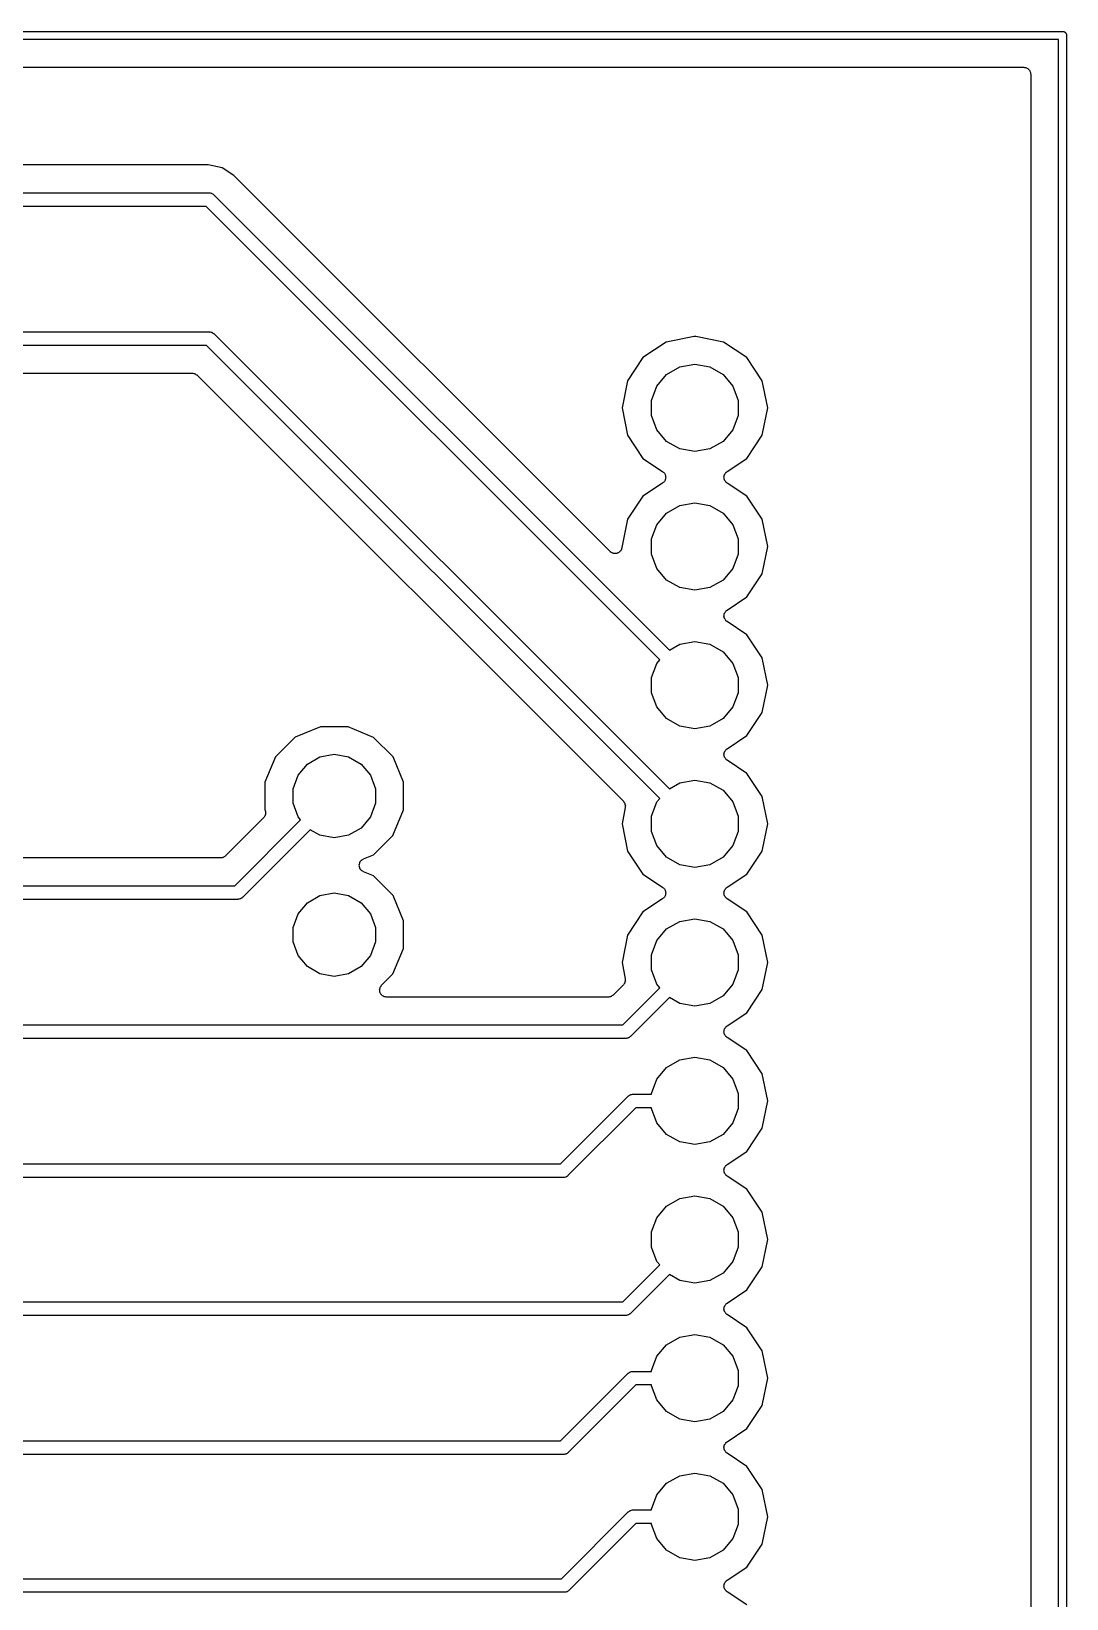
# Model space of a CAD drawing. Extents: x 70 to 225, y -126 to -70.
# Drawn here: x 206.32 to 225.28, y -98.45 to -69.72 of the extents above; entities that cross this region are included whole.
import ezdxf

# ---------------------------------------------------------------- set-up
doc = ezdxf.new("R2010")
doc.units = 0
doc.header["$MEASUREMENT"] = 0
doc.layers.add('BLACK', color=7, linetype='CONTINUOUS')

msp = doc.modelspace()

# ---------------------------------------------------------------- linework, layer by layer
at = {"layer": 'Black'}
for p, q in [((70.2, -69.725), (225.2, -69.725)), ((225.2, -69.725), (225.206, -69.7261)), ((225.206, -69.7261), (225.213, -69.7261)), ((225.213, -69.7261), (225.219, -69.7284)), ((225.219, -69.7284), (225.226, -69.7295)), ((225.226, -69.7295), (225.231, -69.7328)), ((225.231, -69.7328), (225.237, -69.735)), ((225.237, -69.735), (225.243, -69.7393)), ((225.243, -69.7393), (225.248, -69.7425)), ((225.248, -69.7425), (225.252, -69.7476)), ((225.252, -69.7476), (225.257, -69.7518)), ((225.257, -69.7518), (225.261, -69.7575)), ((225.261, -69.7575), (225.265, -69.7625)), ((225.265, -69.7625), (225.267, -69.7687)), ((225.267, -69.7687), (225.27, -69.7743)), ((225.27, -69.7743), (225.272, -69.7808)), ((225.272, -69.7808), (225.274, -69.787)), ((225.274, -69.787), (225.274, -69.7935)), ((225.274, -69.7935), (225.275, -69.8)), ((225.125, -69.875), (70.275, -69.875)), ((225.125, -126.325), (225.125, -69.875)), ((225.275, -69.8), (225.275, -126.4)), ((204.235, -70.383), (224.49, -70.383)), ((224.49, -70.383), (224.501, -70.3849)), ((224.501, -70.3849), (224.512, -70.3849)), ((224.512, -70.3849), (224.522, -70.3887)), ((224.522, -70.3887), (224.533, -70.3907)), ((224.533, -70.3907), (224.543, -70.3962)), ((224.543, -70.3962), (224.553, -70.4)), ((224.553, -70.4), (224.562, -70.4072)), ((224.562, -70.4072), (224.572, -70.4127)), ((224.572, -70.4127), (224.579, -70.4212)), ((224.579, -70.4212), (224.587, -70.4284)), ((224.587, -70.4284), (224.593, -70.438)), ((224.593, -70.438), (224.6, -70.4465)), ((224.6, -70.4465), (224.604, -70.4569)), ((224.604, -70.4569), (224.609, -70.4666)), ((224.609, -70.4666), (224.611, -70.4775)), ((224.611, -70.4775), (224.615, -70.4879)), ((224.615, -70.4879), (224.615, -70.4991)), ((224.615, -70.4991), (224.617, -70.51)), ((224.617, -70.51), (224.617, -125.69)), ((209.554, -72.1743), (204.59, -72.1743)), ((209.808, -72.2248), (209.554, -72.1743)), ((210.023, -72.3686), (209.808, -72.2248)), ((216.914, -79.2597), (210.023, -72.3686)), ((158.516, -72.6823), (209.566, -72.6823)), ((209.515, -72.9323), (158.516, -72.9323)), ((217.825, -81.2426), (209.515, -72.9323)), ((209.566, -72.6823), (209.572, -72.6833)), ((209.572, -72.6833), (209.577, -72.6828)), ((209.577, -72.6828), (209.593, -72.687)), ((209.593, -72.687), (209.609, -72.6899)), ((209.609, -72.6899), (209.614, -72.6926)), ((209.614, -72.6926), (209.619, -72.694)), ((209.619, -72.694), (209.633, -72.7034)), ((209.633, -72.7034), (209.647, -72.7116)), ((209.647, -72.7116), (209.65, -72.7158)), ((209.65, -72.7158), (209.655, -72.7189)), ((209.655, -72.7189), (218.001, -81.0648)), ((156.016, -75.2323), (209.576, -75.2323)), ((209.576, -75.2323), (209.582, -75.2333)), ((209.582, -75.2333), (209.587, -75.2328)), ((209.587, -75.2328), (209.603, -75.237)), ((209.603, -75.237), (209.619, -75.2399)), ((209.619, -75.2399), (209.624, -75.2426)), ((209.624, -75.2426), (209.629, -75.244)), ((209.629, -75.244), (209.643, -75.2534)), ((209.643, -75.2534), (209.657, -75.2616)), ((209.525, -75.4823), (156.016, -75.4823)), ((217.825, -83.7826), (209.525, -75.4823)), ((209.657, -75.2616), (209.66, -75.2658)), ((209.66, -75.2658), (209.665, -75.2689)), ((209.665, -75.2689), (218.001, -83.6048)), ((217.939, -75.4212), (217.515, -75.7042)), ((218.451, -75.3193), (217.939, -75.4212)), ((218.482, -75.3193), (218.451, -75.3193)), ((218.994, -75.4212), (218.482, -75.3193)), ((219.418, -75.7042), (218.994, -75.4212)), ((217.515, -75.7042), (217.232, -76.1277)), ((218.19, -75.8756), (218.463, -75.8273)), ((218.463, -75.8273), (218.469, -75.8273)), ((218.469, -75.8273), (218.743, -75.8756)), ((219.701, -76.1277), (219.418, -75.7042)), ((204.588, -75.9903), (209.262, -75.9903)), ((209.262, -75.9903), (209.267, -75.9913)), ((209.267, -75.9913), (209.273, -75.9908)), ((209.273, -75.9908), (209.289, -75.9951)), ((209.289, -75.9951), (209.305, -75.998)), ((209.305, -75.998), (209.31, -76.0008)), ((209.31, -76.0008), (209.315, -76.0022)), ((209.315, -76.0022), (209.329, -76.0117)), ((209.329, -76.0117), (209.343, -76.02)), ((209.343, -76.02), (209.347, -76.0243)), ((209.347, -76.0243), (209.351, -76.0275)), ((209.351, -76.0275), (217.157, -83.8336)), ((217.77, -76.2273), (217.949, -76.0145)), ((217.949, -76.0145), (218.19, -75.8756)), ((218.743, -75.8756), (218.984, -76.0145)), ((218.984, -76.0145), (219.162, -76.2273)), ((217.232, -76.1277), (217.133, -76.6273)), ((217.675, -76.4884), (217.77, -76.2273)), ((219.162, -76.2273), (219.257, -76.4884)), ((219.8, -76.6273), (219.701, -76.1277)), ((217.133, -76.6273), (217.232, -77.1269)), ((217.675, -76.7663), (217.675, -76.4884)), ((219.257, -76.4884), (219.257, -76.7663)), ((219.701, -77.1269), (219.8, -76.6273)), ((217.77, -77.0273), (217.675, -76.7663)), ((219.257, -76.7663), (219.162, -77.0273)), ((217.232, -77.1269), (217.515, -77.5505)), ((217.949, -77.2402), (217.77, -77.0273)), ((218.19, -77.3791), (217.949, -77.2402)), ((218.984, -77.2402), (218.743, -77.3791)), ((219.162, -77.0273), (218.984, -77.2402)), ((219.418, -77.5505), (219.701, -77.1269)), ((217.515, -77.5505), (217.876, -77.7917)), ((218.463, -77.4273), (218.19, -77.3791)), ((218.469, -77.4273), (218.463, -77.4273)), ((218.743, -77.3791), (218.469, -77.4273)), ((219.057, -77.7917), (219.418, -77.5505)), ((217.876, -77.7917), (217.886, -77.8013)), ((217.886, -77.8013), (217.897, -77.8095)), ((217.897, -77.8095), (217.902, -77.8165)), ((217.902, -77.8165), (217.908, -77.8222)), ((217.908, -77.8222), (217.914, -77.8347)), ((217.914, -77.8347), (217.922, -77.8462)), ((219.011, -77.8462), (219.019, -77.8347)), ((219.019, -77.8347), (219.025, -77.8222)), ((219.025, -77.8222), (219.031, -77.8165)), ((219.031, -77.8165), (219.035, -77.8095)), ((219.035, -77.8095), (219.047, -77.8013)), ((219.047, -77.8013), (219.057, -77.7917)), ((217.876, -78.0029), (217.515, -78.2442)), ((217.886, -77.9933), (217.876, -78.0029)), ((217.897, -77.9852), (217.886, -77.9933)), ((217.902, -77.9782), (217.897, -77.9852)), ((217.908, -77.9724), (217.902, -77.9782)), ((217.914, -77.96), (217.908, -77.9724)), ((217.922, -77.9485), (217.914, -77.96)), ((217.922, -77.8462), (217.924, -77.8543)), ((217.924, -77.9404), (217.922, -77.9485)), ((217.924, -77.8543), (217.928, -77.8618)), ((217.928, -77.9329), (217.924, -77.9404)), ((217.928, -77.8618), (217.929, -77.8756)), ((217.929, -77.9191), (217.928, -77.9329)), ((217.929, -77.8756), (217.932, -77.889)), ((217.932, -77.9056), (217.929, -77.9191)), ((217.932, -77.889), (217.931, -77.8973)), ((217.931, -77.8973), (217.932, -77.9056)), ((219, -77.889), (219.004, -77.8756)), ((219.001, -77.8973), (219, -77.889)), ((219, -77.9056), (219.001, -77.8973)), ((219.004, -77.9191), (219, -77.9056)), ((219.004, -77.8756), (219.005, -77.8618)), ((219.005, -77.9329), (219.004, -77.9191)), ((219.005, -77.8618), (219.009, -77.8543)), ((219.009, -77.9404), (219.005, -77.9329)), ((219.009, -77.8543), (219.011, -77.8462)), ((219.011, -77.9485), (219.009, -77.9404)), ((219.019, -77.96), (219.011, -77.9485)), ((219.025, -77.9724), (219.019, -77.96)), ((219.031, -77.9782), (219.025, -77.9724)), ((219.035, -77.9852), (219.031, -77.9782)), ((219.047, -77.9933), (219.035, -77.9852)), ((219.057, -78.0029), (219.047, -77.9933)), ((219.418, -78.2442), (219.057, -78.0029)), ((217.515, -78.2442), (217.232, -78.6677)), ((218.19, -78.4156), (218.463, -78.3673)), ((218.463, -78.3673), (218.469, -78.3673)), ((218.469, -78.3673), (218.743, -78.4156)), ((219.701, -78.6677), (219.418, -78.2442)), ((217.232, -78.6677), (217.129, -79.1851)), ((217.77, -78.7673), (217.949, -78.5545)), ((217.949, -78.5545), (218.19, -78.4156)), ((218.743, -78.4156), (218.984, -78.5545)), ((218.984, -78.5545), (219.162, -78.7673)), ((219.8, -79.1673), (219.701, -78.6677)), ((217.675, -79.0284), (217.77, -78.7673)), ((219.162, -78.7673), (219.257, -79.0284)), ((216.92, -79.2637), (216.914, -79.2597)), ((216.924, -79.269), (216.92, -79.2637)), ((216.938, -79.2763), (216.924, -79.269)), ((217.077, -79.274), (217.063, -79.2804)), ((217.082, -79.269), (217.077, -79.274)), ((217.087, -79.2654), (217.082, -79.269)), ((217.097, -79.2535), (217.087, -79.2654)), ((217.108, -79.2428), (217.097, -79.2535)), ((217.111, -79.2365), (217.108, -79.2428)), ((217.115, -79.231), (217.111, -79.2365)), ((217.12, -79.2166), (217.115, -79.231)), ((217.126, -79.2028), (217.12, -79.2166)), ((217.127, -79.1959), (217.126, -79.2028)), ((217.129, -79.1892), (217.127, -79.1959)), ((217.129, -79.1851), (217.129, -79.1892)), ((217.675, -79.3063), (217.675, -79.0284)), ((219.257, -79.0284), (219.257, -79.3063)), ((219.701, -79.6669), (219.8, -79.1673)), ((216.95, -79.285), (216.938, -79.2763)), ((216.957, -79.2868), (216.95, -79.285)), ((216.963, -79.2902), (216.957, -79.2868)), ((216.978, -79.2925), (216.963, -79.2902)), ((216.993, -79.2965), (216.978, -79.2925)), ((217, -79.2958), (216.993, -79.2965)), ((217.007, -79.2969), (217, -79.2958)), ((217.021, -79.2939), (217.007, -79.2969)), ((217.037, -79.2926), (217.021, -79.2939)), ((217.043, -79.2897), (217.037, -79.2926)), ((217.05, -79.2883), (217.043, -79.2897)), ((217.063, -79.2804), (217.05, -79.2883)), ((217.77, -79.5673), (217.675, -79.3063)), ((219.257, -79.3063), (219.162, -79.5673)), ((217.949, -79.7802), (217.77, -79.5673)), ((218.19, -79.9191), (217.949, -79.7802)), ((218.984, -79.7802), (218.743, -79.9191)), ((219.162, -79.5673), (218.984, -79.7802)), ((219.418, -80.0905), (219.701, -79.6669)), ((218.463, -79.9673), (218.19, -79.9191)), ((218.469, -79.9673), (218.463, -79.9673)), ((218.743, -79.9191), (218.469, -79.9673)), ((219.057, -80.3317), (219.418, -80.0905)), ((219, -80.429), (219.004, -80.4156)), ((219.004, -80.4156), (219.005, -80.4018)), ((219.005, -80.4018), (219.009, -80.3943)), ((219.009, -80.3943), (219.011, -80.3862)), ((219.011, -80.3862), (219.019, -80.3747)), ((219.019, -80.3747), (219.025, -80.3622)), ((219.025, -80.3622), (219.031, -80.3565)), ((219.031, -80.3565), (219.035, -80.3495)), ((219.035, -80.3495), (219.047, -80.3413)), ((219.047, -80.3413), (219.057, -80.3317)), ((219.001, -80.4373), (219, -80.429)), ((219, -80.4456), (219.001, -80.4373)), ((219.004, -80.4591), (219, -80.4456)), ((219.005, -80.4729), (219.004, -80.4591)), ((219.009, -80.4804), (219.005, -80.4729)), ((219.011, -80.4885), (219.009, -80.4804)), ((219.019, -80.5), (219.011, -80.4885)), ((219.025, -80.5124), (219.019, -80.5)), ((219.031, -80.5182), (219.025, -80.5124)), ((219.035, -80.5252), (219.031, -80.5182)), ((219.047, -80.5333), (219.035, -80.5252)), ((219.057, -80.5429), (219.047, -80.5333)), ((219.418, -80.7842), (219.057, -80.5429)), ((218.001, -81.0648), (218.19, -80.9556)), ((218.19, -80.9556), (218.463, -80.9073)), ((218.463, -80.9073), (218.469, -80.9073)), ((218.469, -80.9073), (218.743, -80.9556)), ((218.743, -80.9556), (218.984, -81.0945)), ((219.701, -81.2077), (219.418, -80.7842)), ((217.77, -81.3073), (217.825, -81.2426)), ((218.984, -81.0945), (219.162, -81.3073)), ((219.8, -81.7073), (219.701, -81.2077)), ((217.675, -81.5684), (217.77, -81.3073)), ((217.675, -81.8463), (217.675, -81.5684)), ((219.162, -81.3073), (219.257, -81.5684)), ((219.257, -81.5684), (219.257, -81.8463)), ((217.77, -82.1073), (217.675, -81.8463)), ((219.257, -81.8463), (219.162, -82.1073)), ((219.701, -82.2069), (219.8, -81.7073)), ((217.949, -82.3202), (217.77, -82.1073)), ((219.162, -82.1073), (218.984, -82.3202)), ((218.19, -82.4591), (217.949, -82.3202)), ((218.984, -82.3202), (218.743, -82.4591)), ((219.418, -82.6305), (219.701, -82.2069)), ((211.144, -82.6621), (210.786, -83.019)), ((211.611, -82.4691), (211.144, -82.6621)), ((212.116, -82.4696), (211.611, -82.4691)), ((212.583, -82.6633), (212.116, -82.4696)), ((212.94, -83.0209), (212.583, -82.6633)), ((218.463, -82.5073), (218.19, -82.4591)), ((218.469, -82.5073), (218.463, -82.5073)), ((218.743, -82.4591), (218.469, -82.5073)), ((219.057, -82.8717), (219.418, -82.6305)), ((211.601, -83.0206), (211.862, -82.9744)), ((211.862, -82.9744), (212.124, -83.0206)), ((219, -82.969), (219.004, -82.9556)), ((219.001, -82.9773), (219, -82.969)), ((219, -82.9856), (219.001, -82.9773)), ((219.004, -82.9991), (219, -82.9856)), ((219.004, -82.9556), (219.005, -82.9418)), ((219.005, -83.0129), (219.004, -82.9991)), ((219.005, -82.9418), (219.009, -82.9343)), ((219.009, -82.9343), (219.011, -82.9262)), ((219.011, -82.9262), (219.019, -82.9147)), ((219.019, -82.9147), (219.025, -82.9022)), ((219.025, -82.9022), (219.031, -82.8965)), ((219.031, -82.8965), (219.035, -82.8895)), ((219.035, -82.8895), (219.047, -82.8813)), ((219.047, -82.8813), (219.057, -82.8717)), ((210.786, -83.019), (210.593, -83.4856)), ((211.2, -83.3569), (211.371, -83.1534)), ((211.371, -83.1534), (211.601, -83.0206)), ((212.124, -83.0206), (212.354, -83.1534)), ((212.354, -83.1534), (212.525, -83.3569)), ((213.133, -83.4878), (212.94, -83.0209)), ((219.009, -83.0204), (219.005, -83.0129)), ((219.011, -83.0285), (219.009, -83.0204)), ((219.019, -83.04), (219.011, -83.0285)), ((219.025, -83.0524), (219.019, -83.04)), ((219.031, -83.0582), (219.025, -83.0524)), ((219.035, -83.0652), (219.031, -83.0582)), ((219.047, -83.0733), (219.035, -83.0652)), ((219.057, -83.0829), (219.047, -83.0733)), ((219.418, -83.3242), (219.057, -83.0829)), ((210.593, -83.4856), (210.592, -83.9908)), ((211.109, -83.6065), (211.2, -83.3569)), ((212.525, -83.3569), (212.616, -83.6065)), ((213.132, -83.9931), (213.133, -83.4878)), ((218.001, -83.6048), (218.19, -83.4956)), ((218.19, -83.4956), (218.463, -83.4473)), ((218.463, -83.4473), (218.469, -83.4473)), ((218.469, -83.4473), (218.743, -83.4956)), ((218.743, -83.4956), (218.984, -83.6345)), ((219.701, -83.7477), (219.418, -83.3242)), ((211.109, -83.8722), (211.109, -83.6065)), ((212.616, -83.6065), (212.616, -83.8722)), ((217.157, -83.8336), (217.168, -83.8484)), ((217.168, -83.8484), (217.179, -83.8624)), ((217.179, -83.8624), (217.18, -83.8663)), ((217.18, -83.8663), (217.183, -83.8698)), ((217.183, -83.8698), (217.187, -83.8871)), ((217.675, -84.1084), (217.77, -83.8473)), ((217.77, -83.8473), (217.825, -83.7826)), ((218.984, -83.6345), (219.162, -83.8473)), ((219.162, -83.8473), (219.257, -84.1084)), ((219.8, -84.2473), (219.701, -83.7477)), ((210.568, -84.1382), (209.869, -84.8371)), ((210.573, -84.1314), (210.568, -84.1382)), ((210.579, -84.1258), (210.573, -84.1314)), ((210.586, -84.1135), (210.579, -84.1258)), ((210.594, -84.1021), (210.586, -84.1135)), ((210.592, -83.9908), (210.596, -83.9999)), ((210.596, -84.094), (210.594, -84.1021)), ((210.596, -83.9999), (210.598, -84.008)), ((210.6, -84.0867), (210.596, -84.094)), ((210.598, -84.008), (210.601, -84.0155)), ((210.601, -84.0729), (210.6, -84.0867)), ((210.601, -84.0155), (210.602, -84.0294)), ((210.605, -84.0595), (210.601, -84.0729)), ((210.602, -84.0294), (210.605, -84.043)), ((210.605, -84.043), (210.604, -84.0512)), ((210.604, -84.0512), (210.605, -84.0595)), ((211.2, -84.1218), (211.109, -83.8722)), ((211.247, -84.1779), (211.2, -84.1218)), ((212.525, -84.1218), (212.354, -84.3253)), ((212.616, -83.8722), (212.525, -84.1218)), ((212.938, -84.4597), (213.132, -83.9931)), ((217.192, -83.9482), (217.133, -84.2473)), ((217.187, -83.8871), (217.193, -83.9041)), ((217.193, -83.9303), (217.192, -83.9482)), ((217.193, -83.9041), (217.193, -83.9083)), ((217.193, -83.9083), (217.194, -83.9124)), ((217.194, -83.9124), (217.193, -83.9303)), ((217.675, -84.3863), (217.675, -84.1084)), ((219.257, -84.1084), (219.257, -84.3863)), ((210.043, -85.3823), (211.247, -84.1779)), ((211.423, -84.3555), (210.183, -85.5957)), ((211.601, -84.4581), (211.423, -84.3555)), ((212.354, -84.3253), (212.124, -84.4581)), ((217.133, -84.2473), (217.232, -84.7469)), ((217.77, -84.6473), (217.675, -84.3863)), ((219.257, -84.3863), (219.162, -84.6473)), ((219.701, -84.7469), (219.8, -84.2473)), ((211.862, -84.5042), (211.601, -84.4581)), ((212.124, -84.4581), (211.862, -84.5042)), ((212.581, -84.8166), (212.938, -84.4597)), ((217.949, -84.8602), (217.77, -84.6473)), ((219.162, -84.6473), (218.984, -84.8602)), ((209.78, -84.8743), (204.59, -84.8743)), ((209.785, -84.8734), (209.78, -84.8743)), ((209.791, -84.8739), (209.785, -84.8734)), ((209.807, -84.8696), (209.791, -84.8739)), ((209.823, -84.8667), (209.807, -84.8696)), ((209.828, -84.8639), (209.823, -84.8667)), ((209.833, -84.8624), (209.828, -84.8639)), ((209.847, -84.8529), (209.833, -84.8624)), ((209.861, -84.8446), (209.847, -84.8529)), ((209.865, -84.8403), (209.861, -84.8446)), ((209.869, -84.8371), (209.865, -84.8403)), ((212.321, -84.9927), (212.323, -84.9874)), ((212.322, -85.0093), (212.321, -84.9927)), ((212.321, -85.0259), (212.322, -85.0093)), ((212.323, -84.9818), (212.329, -84.9665)), ((212.323, -84.9874), (212.323, -84.9818)), ((212.329, -84.9665), (212.334, -84.9506)), ((212.334, -84.9506), (212.338, -84.9462)), ((212.338, -84.9462), (212.34, -84.9411)), ((212.34, -84.9411), (212.351, -84.9288)), ((212.351, -84.9288), (212.361, -84.9157)), ((212.361, -84.9157), (212.366, -84.9127)), ((212.366, -84.9127), (212.37, -84.9086)), ((212.37, -84.9086), (212.384, -84.9009)), ((212.384, -84.9009), (212.398, -84.892)), ((212.398, -84.892), (212.581, -84.8166)), ((217.232, -84.7469), (217.515, -85.1705)), ((218.19, -84.9991), (217.949, -84.8602)), ((218.463, -85.0473), (218.19, -84.9991)), ((218.743, -84.9991), (218.469, -85.0473)), ((218.984, -84.8602), (218.743, -84.9991)), ((219.418, -85.1705), (219.701, -84.7469)), ((212.323, -85.0312), (212.321, -85.0259)), ((212.323, -85.0368), (212.323, -85.0312)), ((212.329, -85.0521), (212.323, -85.0368)), ((212.334, -85.0679), (212.329, -85.0521)), ((212.338, -85.0724), (212.334, -85.0679)), ((212.34, -85.0775), (212.338, -85.0724)), ((212.351, -85.0898), (212.34, -85.0775)), ((212.361, -85.1029), (212.351, -85.0898)), ((212.366, -85.106), (212.361, -85.1029)), ((212.369, -85.1101), (212.366, -85.106)), ((212.384, -85.1177), (212.369, -85.1101)), ((212.398, -85.1267), (212.384, -85.1177)), ((212.583, -85.2033), (212.398, -85.1267)), ((212.94, -85.5609), (212.583, -85.2033)), ((217.515, -85.1705), (217.876, -85.4117)), ((218.469, -85.0473), (218.463, -85.0473)), ((219.057, -85.4117), (219.418, -85.1705)), ((193.798, -85.3823), (210.043, -85.3823)), ((211.371, -85.6934), (211.601, -85.5606)), ((211.601, -85.5606), (211.862, -85.5144)), ((211.862, -85.5144), (212.124, -85.5606)), ((212.124, -85.5606), (212.354, -85.6934)), ((213.133, -86.0278), (212.94, -85.5609)), ((217.876, -85.4117), (217.886, -85.4213)), ((217.886, -85.4213), (217.897, -85.4295)), ((217.897, -85.4295), (217.902, -85.4365)), ((217.902, -85.4365), (217.908, -85.4422)), ((217.908, -85.5924), (217.902, -85.5982)), ((217.908, -85.4422), (217.914, -85.4547)), ((217.914, -85.58), (217.908, -85.5924)), ((217.914, -85.4547), (217.922, -85.4662)), ((217.922, -85.5685), (217.914, -85.58)), ((217.922, -85.4662), (217.924, -85.4743)), ((217.924, -85.5604), (217.922, -85.5685)), ((217.924, -85.4743), (217.928, -85.4818)), ((217.928, -85.5529), (217.924, -85.5604)), ((217.928, -85.4818), (217.929, -85.4956)), ((217.929, -85.5391), (217.928, -85.5529)), ((217.929, -85.4956), (217.932, -85.509)), ((217.932, -85.5256), (217.929, -85.5391)), ((217.932, -85.509), (217.931, -85.5173)), ((217.931, -85.5173), (217.932, -85.5256)), ((219, -85.509), (219.004, -85.4956)), ((219.001, -85.5173), (219, -85.509)), ((219, -85.5256), (219.001, -85.5173)), ((219.004, -85.5391), (219, -85.5256)), ((219.004, -85.4956), (219.005, -85.4818)), ((219.005, -85.5529), (219.004, -85.5391)), ((219.005, -85.4818), (219.009, -85.4743)), ((219.009, -85.5604), (219.005, -85.5529)), ((219.009, -85.4743), (219.011, -85.4662)), ((219.011, -85.5685), (219.009, -85.5604)), ((219.011, -85.4662), (219.019, -85.4547)), ((219.019, -85.58), (219.011, -85.5685)), ((219.019, -85.4547), (219.025, -85.4422)), ((219.025, -85.5924), (219.019, -85.58)), ((219.025, -85.4422), (219.031, -85.4365)), ((219.031, -85.5982), (219.025, -85.5924)), ((219.031, -85.4365), (219.035, -85.4295)), ((219.035, -85.4295), (219.047, -85.4213)), ((219.047, -85.4213), (219.057, -85.4117)), ((210.094, -85.6323), (193.746, -85.6323)), ((210.1, -85.6314), (210.094, -85.6323)), ((210.105, -85.6319), (210.1, -85.6314)), ((210.121, -85.6276), (210.105, -85.6319)), ((210.137, -85.6248), (210.121, -85.6276)), ((210.142, -85.622), (210.137, -85.6248)), ((210.147, -85.6206), (210.142, -85.622)), ((210.161, -85.6113), (210.147, -85.6206)), ((210.175, -85.6031), (210.161, -85.6113)), ((210.178, -85.5989), (210.175, -85.6031)), ((210.183, -85.5957), (210.178, -85.5989)), ((211.2, -85.8969), (211.371, -85.6934)), ((212.354, -85.6934), (212.525, -85.8969)), ((217.515, -85.8642), (217.232, -86.2877)), ((217.876, -85.6229), (217.515, -85.8642)), ((217.886, -85.6133), (217.876, -85.6229)), ((217.897, -85.6052), (217.886, -85.6133)), ((217.902, -85.5982), (217.897, -85.6052)), ((219.035, -85.6052), (219.031, -85.5982)), ((219.047, -85.6133), (219.035, -85.6052)), ((219.057, -85.6229), (219.047, -85.6133)), ((219.418, -85.8642), (219.057, -85.6229)), ((219.701, -86.2877), (219.418, -85.8642)), ((211.109, -86.1465), (211.2, -85.8969)), ((211.109, -86.4122), (211.109, -86.1465)), ((212.525, -85.8969), (212.616, -86.1465)), ((212.616, -86.1465), (212.616, -86.4122)), ((213.132, -86.5331), (213.133, -86.0278)), ((217.949, -86.1745), (218.19, -86.0356)), ((218.19, -86.0356), (218.463, -85.9873)), ((218.463, -85.9873), (218.469, -85.9873)), ((218.469, -85.9873), (218.743, -86.0356)), ((218.743, -86.0356), (218.984, -86.1745)), ((211.2, -86.6618), (211.109, -86.4122)), ((212.616, -86.4122), (212.525, -86.6618)), ((217.232, -86.2877), (217.133, -86.7873)), ((217.675, -86.6484), (217.77, -86.3873)), ((217.77, -86.3873), (217.949, -86.1745)), ((218.984, -86.1745), (219.162, -86.3873)), ((219.162, -86.3873), (219.257, -86.6484)), ((219.8, -86.7873), (219.701, -86.2877)), ((211.371, -86.8653), (211.2, -86.6618)), ((212.525, -86.6618), (212.354, -86.8653)), ((212.938, -86.9997), (213.132, -86.5331)), ((217.675, -86.9263), (217.675, -86.6484)), ((219.257, -86.6484), (219.257, -86.9263)), ((211.601, -86.9981), (211.371, -86.8653)), ((211.862, -87.0442), (211.601, -86.9981)), ((212.124, -86.9981), (211.862, -87.0442)), ((212.354, -86.8653), (212.124, -86.9981)), ((212.73, -87.2075), (212.938, -86.9997)), ((217.133, -86.7873), (217.192, -87.0864)), ((217.77, -87.1873), (217.675, -86.9263)), ((219.257, -86.9263), (219.162, -87.1873)), ((219.701, -87.2869), (219.8, -86.7873)), ((212.693, -87.2862), (212.695, -87.2808)), ((212.695, -87.3027), (212.693, -87.2862)), ((212.695, -87.2753), (212.701, -87.2596)), ((212.695, -87.2808), (212.695, -87.2753)), ((212.695, -87.3194), (212.695, -87.3027)), ((212.701, -87.2596), (212.705, -87.2436)), ((212.705, -87.2436), (212.708, -87.239)), ((212.708, -87.239), (212.71, -87.2338)), ((212.71, -87.2338), (212.721, -87.2211)), ((212.721, -87.2211), (212.73, -87.2075)), ((217.157, -87.201), (216.971, -87.3871)), ((217.145, -87.9323), (217.825, -87.2521)), ((217.168, -87.1863), (217.157, -87.201)), ((217.179, -87.1723), (217.168, -87.1863)), ((217.18, -87.1683), (217.179, -87.1723)), ((217.183, -87.1649), (217.18, -87.1683)), ((217.187, -87.1475), (217.183, -87.1649)), ((217.193, -87.1305), (217.187, -87.1475)), ((217.192, -87.0864), (217.193, -87.1044)), ((217.193, -87.1044), (217.194, -87.1223)), ((217.194, -87.1223), (217.193, -87.1263)), ((217.193, -87.1263), (217.193, -87.1305)), ((217.825, -87.2521), (217.77, -87.1873)), ((219.162, -87.1873), (218.984, -87.4002)), ((219.418, -87.7105), (219.701, -87.2869)), ((212.697, -87.3246), (212.695, -87.3194)), ((212.697, -87.3301), (212.697, -87.3246)), ((212.704, -87.3452), (212.697, -87.3301)), ((212.71, -87.3608), (212.704, -87.3452)), ((212.714, -87.3651), (212.71, -87.3608)), ((212.716, -87.3701), (212.714, -87.3651)), ((212.728, -87.3819), (212.716, -87.3701)), ((212.738, -87.3946), (212.728, -87.3819)), ((212.743, -87.3974), (212.738, -87.3946)), ((212.747, -87.4013), (212.743, -87.3974)), ((212.762, -87.4084), (212.747, -87.4013)), ((212.777, -87.4167), (212.762, -87.4084)), ((212.782, -87.4176), (212.777, -87.4167)), ((212.787, -87.42), (212.782, -87.4176)), ((212.804, -87.4214), (212.787, -87.42)), ((212.82, -87.4243), (212.804, -87.4214)), ((216.882, -87.4243), (212.82, -87.4243)), ((216.887, -87.4234), (216.882, -87.4243)), ((216.893, -87.4239), (216.887, -87.4234)), ((216.909, -87.4196), (216.893, -87.4239)), ((216.925, -87.4167), (216.909, -87.4196)), ((216.93, -87.4139), (216.925, -87.4167)), ((216.935, -87.4124), (216.93, -87.4139)), ((216.949, -87.4029), (216.935, -87.4124)), ((216.963, -87.3946), (216.949, -87.4029)), ((216.967, -87.3903), (216.963, -87.3946)), ((216.971, -87.3871), (216.967, -87.3903)), ((218.001, -87.4299), (217.285, -88.1457)), ((218.19, -87.5391), (218.001, -87.4299)), ((218.463, -87.5873), (218.19, -87.5391)), ((218.469, -87.5873), (218.463, -87.5873)), ((218.743, -87.5391), (218.469, -87.5873)), ((218.984, -87.4002), (218.743, -87.5391)), ((219.057, -87.9517), (219.418, -87.7105)), ((194.108, -87.9323), (217.145, -87.9323)), ((217.223, -88.1776), (217.207, -88.1819)), ((217.239, -88.1748), (217.223, -88.1776)), ((217.244, -88.172), (217.239, -88.1748)), ((217.249, -88.1706), (217.244, -88.172)), ((217.263, -88.1613), (217.249, -88.1706)), ((217.277, -88.1531), (217.263, -88.1613)), ((217.28, -88.1489), (217.277, -88.1531)), ((217.285, -88.1457), (217.28, -88.1489)), ((219, -88.049), (219.004, -88.0356)), ((219.001, -88.0573), (219, -88.049)), ((219, -88.0656), (219.001, -88.0573)), ((219.004, -88.0791), (219, -88.0656)), ((219.004, -88.0356), (219.005, -88.0218)), ((219.005, -88.0929), (219.004, -88.0791)), ((219.005, -88.0218), (219.009, -88.0143)), ((219.009, -88.1004), (219.005, -88.0929)), ((219.009, -88.0143), (219.011, -88.0062)), ((219.011, -88.1085), (219.009, -88.1004)), ((219.011, -88.0062), (219.019, -87.9947)), ((219.019, -88.12), (219.011, -88.1085)), ((219.019, -87.9947), (219.025, -87.9822)), ((219.025, -88.1324), (219.019, -88.12)), ((219.025, -87.9822), (219.031, -87.9765)), ((219.031, -88.1382), (219.025, -88.1324)), ((219.031, -87.9765), (219.035, -87.9695)), ((219.035, -88.1452), (219.031, -88.1382)), ((219.035, -87.9695), (219.047, -87.9613)), ((219.047, -88.1533), (219.035, -88.1452)), ((219.047, -87.9613), (219.057, -87.9517)), ((219.057, -88.1629), (219.047, -88.1533)), ((219.418, -88.4042), (219.057, -88.1629)), ((217.196, -88.1823), (194.159, -88.1823)), ((217.202, -88.1814), (217.196, -88.1823)), ((217.207, -88.1819), (217.202, -88.1814)), ((219.701, -88.8277), (219.418, -88.4042)), ((217.77, -88.9273), (217.949, -88.7145)), ((217.949, -88.7145), (218.19, -88.5756)), ((218.19, -88.5756), (218.463, -88.5273)), ((218.463, -88.5273), (218.469, -88.5273)), ((218.469, -88.5273), (218.743, -88.5756)), ((218.743, -88.5756), (218.984, -88.7145)), ((218.984, -88.7145), (219.162, -88.9273)), ((217.675, -89.1884), (217.77, -88.9273)), ((219.162, -88.9273), (219.257, -89.1884)), ((219.8, -89.3273), (219.701, -88.8277)), ((216.003, -90.4823), (217.247, -89.2389)), ((217.247, -89.2389), (217.251, -89.2358)), ((217.251, -89.2358), (217.255, -89.2316)), ((217.255, -89.2316), (217.269, -89.2234)), ((217.269, -89.2234), (217.282, -89.214)), ((217.282, -89.214), (217.287, -89.2126)), ((217.287, -89.2126), (217.292, -89.2099)), ((217.292, -89.2099), (217.308, -89.207)), ((217.308, -89.207), (217.324, -89.2028)), ((217.324, -89.2028), (217.33, -89.2033)), ((217.33, -89.2033), (217.335, -89.2023)), ((217.335, -89.2023), (217.675, -89.2023)), ((217.675, -89.2023), (217.675, -89.1884)), ((219.257, -89.1884), (219.257, -89.4663)), ((219.701, -89.8269), (219.8, -89.3273)), ((217.387, -89.4523), (216.143, -90.6957)), ((217.675, -89.4523), (217.387, -89.4523)), ((217.675, -89.4663), (217.675, -89.4523)), ((217.77, -89.7273), (217.675, -89.4663)), ((219.257, -89.4663), (219.162, -89.7273)), ((217.949, -89.9402), (217.77, -89.7273)), ((219.162, -89.7273), (218.984, -89.9402)), ((219.418, -90.2505), (219.701, -89.8269)), ((218.19, -90.0791), (217.949, -89.9402)), ((218.463, -90.1273), (218.19, -90.0791)), ((218.469, -90.1273), (218.463, -90.1273)), ((218.743, -90.0791), (218.469, -90.1273)), ((218.984, -89.9402), (218.743, -90.0791)), ((219.057, -90.4917), (219.418, -90.2505)), ((216.055, -90.7323), (149.241, -90.7323)), ((149.293, -90.4823), (216.003, -90.4823)), ((216.06, -90.7314), (216.055, -90.7323)), ((216.066, -90.7319), (216.06, -90.7314)), ((216.082, -90.7276), (216.066, -90.7319)), ((216.098, -90.7248), (216.082, -90.7276)), ((216.102, -90.722), (216.098, -90.7248)), ((216.108, -90.7206), (216.102, -90.722)), ((216.121, -90.7113), (216.108, -90.7206)), ((216.135, -90.7031), (216.121, -90.7113)), ((216.139, -90.6989), (216.135, -90.7031)), ((216.143, -90.6957), (216.139, -90.6989)), ((219, -90.589), (219.004, -90.5756)), ((219.001, -90.5973), (219, -90.589)), ((219, -90.6056), (219.001, -90.5973)), ((219.004, -90.6191), (219, -90.6056)), ((219.004, -90.5756), (219.005, -90.5618)), ((219.005, -90.6329), (219.004, -90.6191)), ((219.005, -90.5618), (219.009, -90.5543)), ((219.009, -90.6404), (219.005, -90.6329)), ((219.009, -90.5543), (219.011, -90.5462)), ((219.011, -90.6485), (219.009, -90.6404)), ((219.011, -90.5462), (219.019, -90.5347)), ((219.019, -90.66), (219.011, -90.6485)), ((219.019, -90.5347), (219.025, -90.5222)), ((219.025, -90.6724), (219.019, -90.66)), ((219.025, -90.5222), (219.031, -90.5165)), ((219.031, -90.6782), (219.025, -90.6724)), ((219.031, -90.5165), (219.035, -90.5095)), ((219.035, -90.6852), (219.031, -90.6782)), ((219.035, -90.5095), (219.047, -90.5013)), ((219.047, -90.6933), (219.035, -90.6852)), ((219.047, -90.5013), (219.057, -90.4917)), ((219.057, -90.7029), (219.047, -90.6933)), ((219.418, -90.9442), (219.057, -90.7029)), ((219.701, -91.3677), (219.418, -90.9442)), ((217.77, -91.4673), (217.949, -91.2545)), ((217.949, -91.2545), (218.19, -91.1156)), ((218.19, -91.1156), (218.463, -91.0673)), ((218.463, -91.0673), (218.469, -91.0673)), ((218.469, -91.0673), (218.743, -91.1156)), ((218.743, -91.1156), (218.984, -91.2545)), ((218.984, -91.2545), (219.162, -91.4673)), ((217.675, -91.7284), (217.77, -91.4673)), ((219.162, -91.4673), (219.257, -91.7284)), ((219.8, -91.8673), (219.701, -91.3677)), ((217.675, -92.0063), (217.675, -91.7284)), ((219.257, -91.7284), (219.257, -92.0063)), ((219.701, -92.3669), (219.8, -91.8673)), ((217.77, -92.2673), (217.675, -92.0063)), ((219.257, -92.0063), (219.162, -92.2673)), ((217.15, -93.0073), (217.825, -92.3321)), ((217.825, -92.3321), (217.77, -92.2673)), ((218.984, -92.4802), (218.743, -92.6191)), ((219.162, -92.2673), (218.984, -92.4802)), ((219.418, -92.7905), (219.701, -92.3669)), ((218.001, -92.5099), (217.29, -93.2207)), ((218.19, -92.6191), (218.001, -92.5099)), ((218.463, -92.6673), (218.19, -92.6191)), ((218.469, -92.6673), (218.463, -92.6673)), ((218.743, -92.6191), (218.469, -92.6673)), ((149.766, -93.0073), (217.15, -93.0073)), ((219.019, -93.0747), (219.025, -93.0622)), ((219.025, -93.0622), (219.031, -93.0565)), ((219.031, -93.0565), (219.035, -93.0495)), ((219.035, -93.0495), (219.047, -93.0413)), ((219.047, -93.0413), (219.057, -93.0317)), ((219.057, -93.0317), (219.418, -92.7905)), ((217.201, -93.2573), (149.766, -93.2573)), ((217.207, -93.2564), (217.201, -93.2573)), ((217.212, -93.2569), (217.207, -93.2564)), ((217.228, -93.2526), (217.212, -93.2569)), ((217.244, -93.2498), (217.228, -93.2526)), ((217.249, -93.247), (217.244, -93.2498)), ((217.254, -93.2456), (217.249, -93.247)), ((217.268, -93.2363), (217.254, -93.2456)), ((217.282, -93.2281), (217.268, -93.2363)), ((217.285, -93.2239), (217.282, -93.2281)), ((217.29, -93.2207), (217.285, -93.2239)), ((219, -93.129), (219.004, -93.1156)), ((219.001, -93.1373), (219, -93.129)), ((219, -93.1456), (219.001, -93.1373)), ((219.004, -93.1591), (219, -93.1456)), ((219.004, -93.1156), (219.005, -93.1018)), ((219.005, -93.1729), (219.004, -93.1591)), ((219.005, -93.1018), (219.009, -93.0943)), ((219.009, -93.1804), (219.005, -93.1729)), ((219.009, -93.0943), (219.011, -93.0862)), ((219.011, -93.1885), (219.009, -93.1804)), ((219.011, -93.0862), (219.019, -93.0747)), ((219.019, -93.2), (219.011, -93.1885)), ((219.025, -93.2124), (219.019, -93.2)), ((219.031, -93.2182), (219.025, -93.2124)), ((219.035, -93.2252), (219.031, -93.2182)), ((219.047, -93.2334), (219.035, -93.2252)), ((219.057, -93.2429), (219.047, -93.2334)), ((219.418, -93.4842), (219.057, -93.2429)), ((218.19, -93.6556), (218.463, -93.6073)), ((218.463, -93.6073), (218.469, -93.6073)), ((218.469, -93.6073), (218.743, -93.6556)), ((219.701, -93.9077), (219.418, -93.4842)), ((217.77, -94.0073), (217.949, -93.7945)), ((217.949, -93.7945), (218.19, -93.6556)), ((218.743, -93.6556), (218.984, -93.7945)), ((218.984, -93.7945), (219.162, -94.0073)), ((219.8, -94.4073), (219.701, -93.9077)), ((217.675, -94.2684), (217.77, -94.0073)), ((219.162, -94.0073), (219.257, -94.2684)), ((216.008, -95.5573), (217.247, -94.3189)), ((217.247, -94.3189), (217.251, -94.3158)), ((217.251, -94.3158), (217.255, -94.3116)), ((217.255, -94.3116), (217.269, -94.3034)), ((217.269, -94.3034), (217.282, -94.294)), ((217.282, -94.294), (217.287, -94.2926)), ((217.287, -94.2926), (217.292, -94.2899)), ((217.292, -94.2899), (217.308, -94.287)), ((217.308, -94.287), (217.324, -94.2828)), ((217.324, -94.2828), (217.33, -94.2833)), ((217.33, -94.2833), (217.335, -94.2823)), ((217.335, -94.2823), (217.675, -94.2823)), ((217.675, -94.2823), (217.675, -94.2684)), ((219.257, -94.2684), (219.257, -94.5463)), ((219.701, -94.9069), (219.8, -94.4073)), ((217.387, -94.5323), (216.148, -95.7707)), ((217.675, -94.5323), (217.387, -94.5323)), ((217.675, -94.5463), (217.675, -94.5323)), ((217.77, -94.8073), (217.675, -94.5463)), ((219.257, -94.5463), (219.162, -94.8073)), ((217.949, -95.0202), (217.77, -94.8073)), ((218.19, -95.1591), (217.949, -95.0202)), ((218.984, -95.0202), (218.743, -95.1591)), ((219.162, -94.8073), (218.984, -95.0202)), ((219.418, -95.3305), (219.701, -94.9069)), ((218.463, -95.2073), (218.19, -95.1591)), ((218.469, -95.2073), (218.463, -95.2073)), ((218.743, -95.1591), (218.469, -95.2073)), ((219.057, -95.5717), (219.418, -95.3305)), ((172.266, -95.5573), (216.008, -95.5573)), ((219.004, -95.6556), (219.005, -95.6418)), ((219.005, -95.6418), (219.009, -95.6343)), ((219.009, -95.6343), (219.011, -95.6262)), ((219.011, -95.6262), (219.019, -95.6147)), ((219.019, -95.6147), (219.025, -95.6022)), ((219.025, -95.6022), (219.031, -95.5965)), ((219.031, -95.5965), (219.035, -95.5895)), ((219.035, -95.5895), (219.047, -95.5813)), ((219.047, -95.5813), (219.057, -95.5717)), ((216.06, -95.8073), (172.266, -95.8073)), ((216.065, -95.8064), (216.06, -95.8073)), ((216.071, -95.8069), (216.065, -95.8064)), ((216.087, -95.8026), (216.071, -95.8069)), ((216.103, -95.7998), (216.087, -95.8026)), ((216.107, -95.797), (216.103, -95.7998)), ((216.113, -95.7956), (216.107, -95.797)), ((216.126, -95.7863), (216.113, -95.7956)), ((216.14, -95.7781), (216.126, -95.7863)), ((216.144, -95.7739), (216.14, -95.7781)), ((216.148, -95.7707), (216.144, -95.7739)), ((219, -95.669), (219.004, -95.6556)), ((219.001, -95.6773), (219, -95.669)), ((219, -95.6856), (219.001, -95.6773)), ((219.004, -95.6991), (219, -95.6856)), ((219.005, -95.7129), (219.004, -95.6991)), ((219.009, -95.7204), (219.005, -95.7129)), ((219.011, -95.7285), (219.009, -95.7204)), ((219.019, -95.74), (219.011, -95.7285)), ((219.025, -95.7524), (219.019, -95.74)), ((219.031, -95.7582), (219.025, -95.7524)), ((219.035, -95.7652), (219.031, -95.7582)), ((219.047, -95.7733), (219.035, -95.7652)), ((219.057, -95.7829), (219.047, -95.7733)), ((219.418, -96.0242), (219.057, -95.7829)), ((217.949, -96.3345), (218.19, -96.1956)), ((218.19, -96.1956), (218.463, -96.1473)), ((218.463, -96.1473), (218.469, -96.1473)), ((218.469, -96.1473), (218.743, -96.1956)), ((218.743, -96.1956), (218.984, -96.3345)), ((219.701, -96.4477), (219.418, -96.0242)), ((217.77, -96.5473), (217.949, -96.3345)), ((218.984, -96.3345), (219.162, -96.5473)), ((219.8, -96.9473), (219.701, -96.4477)), ((217.675, -96.8084), (217.77, -96.5473)), ((219.162, -96.5473), (219.257, -96.8084)), ((216.023, -98.0823), (217.247, -96.8589)), ((217.387, -97.0723), (216.163, -98.2957)), ((217.247, -96.8589), (217.251, -96.8558)), ((217.251, -96.8558), (217.255, -96.8516)), ((217.255, -96.8516), (217.269, -96.8434)), ((217.269, -96.8434), (217.282, -96.834)), ((217.282, -96.834), (217.287, -96.8326)), ((217.287, -96.8326), (217.292, -96.8299)), ((217.292, -96.8299), (217.308, -96.827)), ((217.308, -96.827), (217.324, -96.8228)), ((217.324, -96.8228), (217.33, -96.8233)), ((217.33, -96.8233), (217.335, -96.8223)), ((217.335, -96.8223), (217.675, -96.8223)), ((217.675, -97.0723), (217.387, -97.0723)), ((217.675, -96.8223), (217.675, -96.8084)), ((217.675, -97.0863), (217.675, -97.0723)), ((219.257, -96.8084), (219.257, -97.0863)), ((219.701, -97.4469), (219.8, -96.9473)), ((217.77, -97.3473), (217.675, -97.0863)), ((217.949, -97.5602), (217.77, -97.3473)), ((219.162, -97.3473), (218.984, -97.5602)), ((219.257, -97.0863), (219.162, -97.3473)), ((218.19, -97.6991), (217.949, -97.5602)), ((218.984, -97.5602), (218.743, -97.6991)), ((219.418, -97.8705), (219.701, -97.4469)), ((218.463, -97.7473), (218.19, -97.6991)), ((218.469, -97.7473), (218.463, -97.7473)), ((218.743, -97.6991), (218.469, -97.7473)), ((219.057, -98.1117), (219.418, -97.8705)), ((174.766, -98.0823), (216.023, -98.0823)), ((219, -98.209), (219.004, -98.1956)), ((219.001, -98.2173), (219, -98.209)), ((219, -98.2256), (219.001, -98.2173)), ((219.004, -98.2391), (219, -98.2256)), ((219.004, -98.1956), (219.005, -98.1818)), ((219.005, -98.1818), (219.009, -98.1743)), ((219.009, -98.1743), (219.011, -98.1662)), ((219.011, -98.1662), (219.019, -98.1547)), ((219.019, -98.1547), (219.025, -98.1422)), ((219.025, -98.1422), (219.031, -98.1365)), ((219.031, -98.1365), (219.035, -98.1295)), ((219.035, -98.1295), (219.047, -98.1213)), ((219.047, -98.1213), (219.057, -98.1117)), ((216.075, -98.3323), (174.766, -98.3323)), ((216.08, -98.3314), (216.075, -98.3323)), ((216.086, -98.3319), (216.08, -98.3314)), ((216.102, -98.3276), (216.086, -98.3319)), ((216.118, -98.3248), (216.102, -98.3276)), ((216.122, -98.322), (216.118, -98.3248)), ((216.128, -98.3206), (216.122, -98.322)), ((216.141, -98.3113), (216.128, -98.3206)), ((216.155, -98.3031), (216.141, -98.3113)), ((216.159, -98.2989), (216.155, -98.3031)), ((216.163, -98.2957), (216.159, -98.2989)), ((219.005, -98.2529), (219.004, -98.2391)), ((219.009, -98.2604), (219.005, -98.2529)), ((219.011, -98.2685), (219.009, -98.2604)), ((219.019, -98.28), (219.011, -98.2685)), ((219.025, -98.2924), (219.019, -98.28)), ((219.031, -98.2982), (219.025, -98.2924)), ((219.035, -98.3052), (219.031, -98.2982)), ((219.047, -98.3133), (219.035, -98.3052)), ((219.057, -98.3229), (219.047, -98.3133)), ((219.418, -98.5642), (219.057, -98.3229))]:
    msp.add_line(p, q, dxfattribs=at)

doc.saveas('drawing.dxf')
